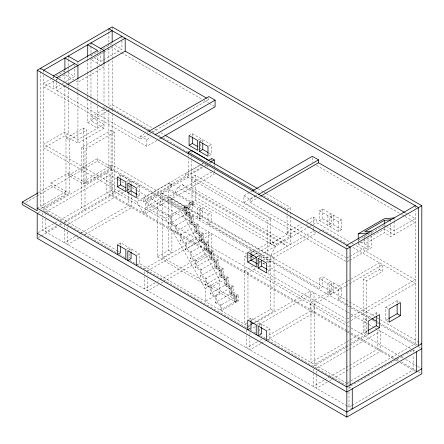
<?xml version="1.0" encoding="UTF-8"?>
<svg xmlns="http://www.w3.org/2000/svg" width="444" height="444" viewBox="0 0 444 444"><rect width="100%" height="100%" fill="white"/><g stroke="black" fill="none" stroke-linecap="round" stroke-linejoin="round"><path stroke-width="0.33" stroke-dasharray="2.22 1.67" d="M270.79 243.823L270.79 241.442L274.042 243.329L274.042 245.71L290.337 236.302L290.337 233.916L287.09 232.029L287.09 234.41L270.785 243.828L195.271 200.233L183.866 206.821L183.866 208.203L192.013 203.496L192.013 177.023L195.271 175.141L270.785 218.737L270.785 243.828L274.042 245.71M182.268 184.538L188.212 189.222L287.079 246.303L281.135 241.614L182.268 184.538L177.861 187.079L171.917 198.629L171.917 252.109L162.682 257.442L162.682 193.462L188.212 208.203L194.189 204.751L194.189 203.369L168.653 188.628L168.653 250.227L157.248 256.815L157.248 203.335L160.506 205.217L160.506 194.716L184.843 208.763L184.843 214.707L189.843 217.593L189.843 223.532L194.838 226.418L194.838 232.362L199.839 235.248L199.839 241.186L204.834 244.072L204.834 250.016L209.834 252.902L209.834 258.841L214.829 261.727L214.829 267.671L219.824 270.557L219.824 276.495L224.825 279.381L224.825 285.326L229.82 288.212L229.82 294.156L234.821 297.036L234.821 301.598M51.954 78.366L43.712 83.122L53.491 88.767L59.962 85.032M52.542 78.027L53.718 77.345M56.072 75.991L64.896 70.89M90.976 55.839L100.977 50.061M103.33 48.701L112.16 43.606M53.718 81.113L43.712 86.885L146.653 146.32L158.064 139.732M56.072 79.754L58.425 78.394M59.013 78.055L64.896 74.653L73.787 79.787M103.33 52.464L90.976 59.601L99.861 64.735M103.918 52.126L112.16 47.369L121.134 52.553M62.315 83.672L74.675 76.535L74.675 67.016M93.851 57.498L100.749 61.483L103.102 60.123M103.696 59.785L121.939 49.251L121.939 39.732M56.749 82.49L56.749 90.648L64.99 85.892M65.579 85.553L67.344 84.532M103.33 109.796L90.976 116.933L104.013 124.459L77.933 139.516L64.896 131.99L43.712 144.217L116.372 186.169M105.683 108.441L106.86 107.759M109.218 106.399L112.16 104.701L152.392 127.933M87.712 99.173L87.712 122.577L106.86 111.522M107.454 111.183L109.807 109.823M110.395 109.485L112.16 108.464L149.373 129.948M65.984 138.101L83.367 128.066L86.624 129.948L86.624 183.422L68.376 172.888L50.993 182.922L50.993 185.431L65.984 194.089L65.984 138.101L69.242 139.982L86.624 129.948M64.896 85.503L64.896 135.753L77.933 143.279L104.013 128.222L104.013 109.64M114.33 132.301L84.998 149.239L84.998 209.457L81.74 207.576L81.74 147.358L111.072 130.419L114.33 132.301L114.33 192.518L63.259 222.006M38.395 192.702L50.993 185.431M68.376 175.397L97.164 158.774L112.16 167.427L83.367 184.049L68.376 175.397L68.376 172.888M148.868 134.127L140.459 138.983L140.459 136.097L144.666 133.666M147.064 132.284L148.268 131.591M25.796 202.486L36.591 196.254M37.191 195.909L97.164 161.283L346.792 305.4M149.467 133.783L151.87 132.395M152.47 132.046L208.908 99.462L208.908 97.73M140.459 136.097L146.653 139.671L150.855 137.246M37.191 208.203L65.984 191.58M83.367 181.541L112.16 164.918L374.531 316.4M158.663 139.388L159.862 138.695M40.793 208.63L65.984 194.089M69.242 139.982L69.242 193.462L43.712 208.203L43.712 73.604M86.624 183.422L112.16 168.681L112.16 113.603M38.278 212.593L40.454 211.338M45.887 211.966L109.984 174.958L109.984 195.027M118.459 176.335L120.635 175.08L129.11 179.975L129.11 182.584M189.083 135.564L192.341 133.683L200.816 138.572L200.816 141.181M126.39 181.541L129.11 179.975M198.096 140.143L200.816 138.572M38.278 232.667L57.603 221.506M59.984 220.13L112.16 190.01L346.792 325.474M128.888 182.356L131.063 181.102L139.538 185.997L139.538 195.782L136.824 197.347M199.511 141.586L202.769 139.705L211.244 144.594L211.244 154.379L207.986 156.26M56.666 225.813L45.887 232.04L45.887 217.505M59.063 224.425L60.861 223.393M38.395 237.618L40.793 236.23M41.392 235.886L57.581 226.54M59.984 225.152L62.382 223.765M64.352 222.627L121.268 189.771M121.867 189.422L124.265 188.04M67.616 224.509L124.525 191.653M125.125 191.309L126.923 190.271M127.522 189.921L130.519 188.195M126.39 191.325L128.022 190.387M197.552 150.239L198.64 149.611M199.184 149.301L200.816 148.357L200.816 141.836M136.824 187.562L139.538 185.997M208.53 146.165L211.244 144.594M75.136 236.474L64.352 242.702L64.352 229.548M75.735 236.13L79.931 233.711M80.531 233.361L128.455 205.694L128.455 193.928M68.16 87.751L68.16 133.872L43.712 147.985L136.741 201.693L200.988 164.602M201.587 164.258L204.59 162.521M136.791 197.957L143.395 201.77L143.395 198.007L169.469 182.95L171.917 184.365L171.917 186.746L169.469 185.337L169.469 182.95M290.337 236.302L185.764 175.929L185.764 173.543L201.176 164.646M201.765 164.308L202.952 163.62M206.51 161.566L207.692 160.883M169.469 185.337L185.764 175.929M78.999 238.012L67.616 244.583L67.616 230.741M79.598 237.668L82.59 235.936M84.987 234.554L131.713 207.576L131.713 195.116M143.395 198.007L145.837 199.417L171.917 184.365M201.842 167.088L188.212 174.953L185.764 173.543M204.806 165.373L205.988 164.691M208.952 162.981L210.14 162.293M143.395 201.77L204.634 166.411M205.239 166.067L206.438 165.373M210.04 163.292L211.844 162.254M142.579 211.805L211.028 172.289L214.286 174.17L145.837 213.686L142.579 211.805L136.741 201.693M118.459 244.078L120.635 242.824L129.11 247.719L129.11 250.327M189.083 203.308L192.341 201.426L200.816 206.321L200.816 216.106L197.552 217.987L197.552 208.203L189.083 203.308L189.083 213.092L192.341 211.211L192.341 201.426M165.312 218.187L179.981 209.723L219.824 280.097L219.824 292.946L205.161 301.409L205.161 288.567L165.312 218.187L145.837 206.943L160.506 198.479L179.981 209.723M194.189 204.751L168.653 190.01L145.837 203.18L170.174 217.233L194.189 203.369M170.174 217.233L170.174 223.177L188.212 212.765L193.207 215.645L193.207 221.589L175.175 232.001L175.175 226.063L193.207 215.645M126.39 249.284L129.11 247.719M197.552 208.203L200.816 206.321M128.349 250.416L131.063 248.845L139.538 253.74L139.538 263.525L246.881 325.496M199.511 209.329L202.769 207.448L211.244 212.343L211.244 222.128L207.986 224.009L207.986 214.224L199.511 209.329L199.511 219.114L197.552 217.987M136.824 255.306L139.538 253.74M199.511 219.114L202.769 217.233L202.769 207.448M207.986 214.224L211.244 212.343M349.189 260.534L346.836 261.893L243.895 202.458L243.895 195.81L249.894 192.346M250.499 191.997L251.698 191.303M180.17 234.887L198.207 224.475L198.207 230.419L180.17 240.831L180.17 234.887L175.175 232.001M243.895 202.458L255.3 195.876M255.899 195.527L257.104 194.833M243.895 195.81L250.083 199.384L256.088 195.921M137.363 264.779L139.538 263.525M250.083 199.384L250.083 202.27L258.491 197.419M259.091 197.069L260.289 196.381M185.17 243.717L203.202 233.3L203.202 239.244L185.17 249.656L185.17 243.717L180.17 240.831M144.483 268.886L208.58 231.879L208.58 251.953L157.659 281.352M147.741 270.768L211.844 233.76L211.844 253.835L163.914 281.507M190.165 252.542L208.203 242.13L208.203 248.074L190.165 258.486L190.165 252.542L185.17 249.656M155.267 282.734L144.483 288.961L144.483 276.501M195.166 261.372L213.198 250.954L213.198 256.898L195.166 267.31L195.166 261.372L190.165 258.486M192.013 177.023L267.521 220.618L270.785 218.737M263.708 195.837L287.079 209.329L290.337 207.448L290.337 211.555M158.525 284.615L147.741 290.842L147.741 278.382M160.922 283.233L163.314 281.851M200.161 270.196L218.198 259.784L218.198 265.728L200.161 276.14L200.161 270.196L195.166 267.31M248.834 251.604L251.01 250.349L259.485 255.245L259.485 257.853M319.458 210.833L322.716 208.952L331.191 213.847L331.191 223.632L327.927 225.513L319.458 220.618L319.458 210.833L327.927 215.729L331.191 213.847M205.161 279.026L223.193 268.614L223.193 274.553L205.161 284.965L205.161 279.026L200.161 276.14M247.075 322.877L244.705 324.242L244.705 256.499L247.08 255.128M250.632 253.074L270.79 241.442M287.09 232.029L301.31 223.82M306.638 220.746L313.153 216.983L316.411 218.864L316.411 222.627L351.221 242.724M248.557 258.036L250.338 257.015M254.484 254.617L274.042 243.329M290.337 233.916L303.968 226.046M306.338 224.681L309.301 222.971M309.895 222.627L316.411 218.864M256.765 256.815L259.485 255.245M319.458 220.618L322.716 218.737L331.191 223.632M256.971 256.943L309.207 226.784M309.807 226.44L316.411 222.627M205.161 288.567L219.824 280.097M259.268 257.625L261.438 256.371L269.913 261.266L269.913 271.051L267.738 272.305M329.886 216.855L333.144 214.974L341.619 219.869L341.619 229.653L338.361 231.535L329.886 226.64L329.886 216.855L338.361 221.75L341.619 219.869M210.156 287.851L228.194 277.439L228.194 283.383L210.156 293.795L210.156 287.851L205.161 284.965M253.002 265.978L244.705 270.768L247.968 272.649L257.448 267.177M257.154 263.581L260.706 261.527M263.076 260.162L313.153 231.252L316.411 233.133M256.765 266.6L258.397 265.656M262.781 264.097L265.812 262.343M266.339 262.043L316.85 232.878M319.247 231.496L321.65 230.109M267.738 262.521L269.913 261.266M329.886 226.64L333.144 224.758L341.619 229.653M215.157 296.681L233.189 286.269L233.189 292.208L215.157 302.619L215.157 296.681L210.156 293.795M215.157 302.619L220.152 305.505L238.189 295.094L238.189 301.038L236.23 302.164L235.037 301.476L235.037 296.914L230.042 294.028L230.042 288.084L225.041 285.198L225.041 279.259L220.046 276.373L220.046 270.429L215.046 267.543L215.046 261.605L210.051 258.719L210.051 252.775M183.866 206.821L186.036 208.075L186.036 214.019L191.037 216.9L191.037 222.844L196.032 225.73L196.032 231.674L201.032 234.554L201.032 240.498L206.027 243.384L206.027 249.328L211.028 252.214L211.028 258.153L216.023 261.039L216.023 266.983L221.023 269.869L221.023 275.807L226.018 278.693L226.018 284.637L231.019 287.523L231.019 293.462L236.014 296.348L236.014 302.292L221.351 310.756L221.351 304.817L216.35 301.931L216.35 295.987L211.355 293.101L211.355 287.163L206.355 284.277L206.355 278.333L201.36 275.447L201.36 269.508L196.359 266.622L196.359 260.678L191.364 257.792L191.364 251.853L186.363 248.967L186.363 243.023L181.368 240.137L181.368 234.199L176.368 231.313L176.368 225.369L171.373 222.483L171.373 216.544L145.837 201.804L188.212 177.339L188.212 159.03M358.241 240.254L384.315 225.197L386.619 226.529M358.241 241.969L358.241 244.017L384.315 228.96L394.094 234.61L394.094 221.256M405.106 216.5L415.279 222.377L390.837 236.491L384.315 232.723L364.763 244.017L364.763 238.517M346.836 258.131L349.189 256.771M349.778 256.432L368.021 245.898M349.778 260.195L371.278 247.78L371.278 236.436M248.834 319.353L251.01 318.098L259.485 322.988L259.485 325.602M319.458 278.582L322.716 276.695L331.191 281.59L331.191 291.375L327.927 293.256L327.927 283.472L319.458 278.582L319.458 288.367L322.716 286.485L322.716 276.695M250.632 320.823L270.785 309.191L274.042 311.072L274.042 257.592L168.653 196.748M248.557 325.785L250.338 324.758M254.484 322.361L274.042 311.072M246.664 327.883L250.261 325.807M253.851 323.731L310.767 290.876L310.767 310.95L266.433 336.541M256.765 324.558L259.485 322.988M327.927 283.472L331.191 281.59M249.922 329.764L255.317 326.651M255.916 326.307L314.025 292.757L314.025 312.831L266.1 340.498M259.268 325.374L261.438 324.12L269.913 329.01L269.913 338.794L345.904 382.673M329.886 284.604L333.144 282.717L341.619 287.612L341.619 297.397L338.361 299.278L338.361 289.494L329.886 284.604L329.886 294.389L327.927 293.256M346.975 281.507L310.983 302.292L310.983 362.509L345.748 342.435M347.563 281.169L379.426 262.77L379.426 269.514L363.131 278.921L363.131 332.401L346.348 342.091M267.738 330.264L269.913 329.01M329.886 294.389L333.144 292.507L333.144 282.717M338.361 289.494L341.619 287.612M345.515 286.114L314.241 304.173L314.241 364.391L349.006 344.316M346.104 285.775L348.462 284.41M349.644 283.733L382.689 264.652L382.689 271.395L366.389 280.802L363.131 278.921M257.448 341.73L246.664 347.957L246.664 335.498M259.845 340.348L262.243 338.966M262.842 338.617L265.834 336.891M260.706 343.612L249.922 349.839L249.922 337.379M261.305 343.268L265.501 340.848M267.738 340.054L269.913 338.794M347.436 318.881L350.438 317.144M351.038 316.8L415.279 279.709L355.422 245.149M347.436 322.644L350.438 320.907M351.038 320.562L415.279 283.472L350.838 246.265M367.149 333.555L364.979 332.301L364.979 319.253L376.279 312.731L378.449 313.986M388.556 321.828L385.836 320.257L385.836 307.209L397.136 300.688L399.311 301.942M364.979 332.301L367.355 330.93M385.836 320.257L388.217 318.886M350.804 343.279L366.389 334.282L366.389 280.802M313.22 366.311L345.571 347.635M346.17 347.286L349.167 345.56M349.767 345.21L367.737 334.837M316.483 368.193L345.837 351.243M346.437 350.899L348.829 349.517M349.428 349.167L380.58 331.185L380.58 351.254L349.428 369.242M324.003 380.158L313.22 386.38L313.22 373.926M324.603 379.809L328.799 377.389M329.398 377.045L345.571 367.704M346.17 367.36L349.167 365.628M349.767 365.284L377.322 349.373L377.322 329.992M327.261 382.04L316.483 388.267L316.483 374.42M329.659 380.658L332.057 379.27M332.656 378.926L345.837 371.317M346.437 370.973L348.829 369.586M347.436 382.861L350.438 381.13M351.038 380.78L415.279 343.689L415.279 211.133M389.743 363.453L349.006 386.968L349.006 391.125M390.343 363.103L404.123 355.15M406.521 353.768L411.91 350.655M351.404 405.661L349.006 407.043L349.006 391.813M352.003 405.317L413.109 370.035L413.109 355.5M115.035 45.266L121.939 49.251M207.714 98.773L208.908 99.462M405.128 212.748L408.114 214.474M408.713 214.818L415.279 218.614L394.094 230.841L387.196 226.856M121.734 52.897L201.931 99.201M204.329 100.583L208.519 103.002M209.118 103.347L214.502 106.455M316.528 165.362L401.515 214.43M402.114 214.774L404.506 216.156M100.455 65.074L104.013 67.127L77.933 82.184L76.157 81.158M208.419 152.753L211.244 154.379M67.771 72.55L74.675 76.535M361.116 241.913L371.278 247.78M358.241 244.017L368.021 249.661L368.021 236.313M257.981 188.767L263.375 191.88M263.975 192.224L265.773 193.262M266.372 193.612L290.337 207.448M154.795 129.315L158.397 131.396M160.8 132.784L164.402 134.865M351.82 243.068L354.823 244.805M254.717 190.648L258.913 193.068M151.77 131.335L155.372 133.416M158.375 135.148L160.772 136.536M163.176 137.918L178.782 146.931M179.382 147.275L187.784 152.126M322.25 229.759L325.824 231.824M326.418 232.168L346.67 243.861M379.426 269.514L382.689 271.395M56.749 90.648L140.459 138.983M250.083 202.27L345.637 257.442M104.013 128.222L90.976 120.696L90.976 100.738M87.712 122.577L97.491 128.222L97.491 106.199M177.861 187.079L276.729 244.161L270.785 255.711L270.785 309.191M385.836 307.209L388.556 308.78M81.74 147.358L84.998 149.239M376.795 317.704L421.8 343.689M168.653 200.516L267.521 257.592L267.521 220.618M189.083 213.092L108.902 166.8L108.902 111.322M207.986 224.009L319.458 288.367M338.361 299.278L345.543 303.424M346.137 303.768L349.128 305.5M349.728 305.844L371.267 318.281M376.656 321.389L378.449 322.427M379.048 322.771L417.454 344.944M347.391 305.75L350.388 307.481M350.993 307.825L370.191 318.914M372.594 320.296L376.196 322.377M376.795 322.721L379.792 324.459M380.397 324.803L417.599 346.281M418.198 346.631L421.8 348.707M364.979 319.253L367.693 320.823M193.207 221.589L198.207 224.475M117.527 179.309L106.727 173.077L106.727 193.146L346.758 331.729M118.126 179.659L121.129 181.391M121.728 181.735L125.93 184.16M126.529 184.51L128.327 185.548M128.455 185.62L131.33 187.279M131.929 187.623L136.73 190.398M137.329 190.742L251.348 256.571M251.948 256.915L253.746 257.953M256.749 259.69L258.547 260.728M259.146 261.072L262.149 262.804M262.748 263.153L266.949 265.579M267.549 265.923L346.758 311.655M347.358 312.004L350.36 313.736M350.96 314.08L368.359 324.126M368.964 324.475L374.364 327.594M374.964 327.938L412.165 349.417M412.765 349.767L415.279 351.215M127.411 188.778L129.11 189.76L129.11 183.233M137.279 194.478L139.538 195.782M244.705 256.499L246.881 257.753M257.22 263.725L259.485 265.029L259.485 260.462M267.654 269.747L269.913 271.051M198.207 230.419L203.202 233.3M267.771 273.576L345.648 318.542M203.202 239.244L208.203 242.13M253.802 269.28L345.648 322.305M363.131 332.401L366.389 334.282M170.174 223.177L175.175 226.063M347.391 325.818L350.388 327.55M350.993 327.9L398.995 355.616M401.398 357.004L403.196 358.042M405.6 359.424L416.999 366.011M417.599 366.356L421.8 368.781M114.33 192.518L111.072 190.637L111.072 130.419M208.203 248.074L213.198 250.954M346.792 330.491L112.16 195.027L112.16 169.935L42.624 210.084L116.433 252.697M347.391 330.841L350.388 332.573M350.993 332.917L395.998 358.902M396.597 359.246L398.995 360.633M401.398 362.021L415.8 370.335M418.198 371.722L421.8 373.798M347.358 332.073L350.36 333.805M350.96 334.154L393.567 358.752M395.965 360.139L397.763 361.177M400.166 362.565L416.367 371.917M213.198 256.898L218.198 259.784M218.198 265.728L223.193 268.614M223.193 274.553L228.194 277.439M228.194 283.383L233.189 286.269M168.653 250.227L171.917 252.109M50.993 182.922L69.242 193.462M233.189 292.208L238.189 295.094M162.682 257.442L238.189 301.038M157.248 256.815L236.014 302.292M117.643 250.882L40.454 206.321L40.454 68.321M118.237 251.232L119.436 251.92M131.063 258.636L129.11 257.503L129.11 250.982M247.413 325.807L250.41 327.539M261.438 333.905L259.485 332.778L259.485 328.21M346.503 383.017L349.006 384.46M119.436 254.429L124.836 257.548M129.637 260.317L246.054 327.528M250.255 329.953L256.255 333.422M260.456 335.847L267.055 339.654M267.654 340.004L345.665 385.042M348.668 386.774L352.264 388.855M346.864 405.805L42.624 230.153L42.624 217.699M347.463 406.155L352.264 408.924M206.904 165.151L208.625 168.126M415.279 205.689L415.279 208.408M413.109 349.961L413.109 352.73M397.136 300.688L397.136 303.058M394.094 217.921L394.094 220.59M390.837 219.802L390.837 221.806M390.837 224.475L390.837 236.491M384.315 224.475L384.315 232.723M376.279 312.731L376.279 315.767M371.278 232.428L371.278 235.764M368.021 232.978L368.021 235.647M364.763 235.764L364.763 237.829M358.241 239.927L358.241 241.508M346.836 245.21L346.836 247.247M338.361 221.75L338.361 231.535M333.144 214.974L333.144 224.758M327.927 215.729L327.927 225.513M322.716 208.952L322.716 218.737M316.483 370.962L316.483 373.731M313.22 369.081L313.22 373.232M313.153 216.983L313.153 224.686M313.153 227.311L313.153 228.621M313.153 229.282L313.153 231.252M312.337 157.626L312.337 162.276M290.337 212.238L290.337 215.662M290.337 216.35L290.337 244.422L191.469 187.34L191.469 160.639M287.079 209.329L287.079 211.361M287.079 212.043L287.079 213.398M287.079 216.111L287.079 234.421M261.438 256.371L261.438 258.985M261.438 324.12L261.438 326.729M251.01 250.349L251.01 252.963M251.01 318.098L251.01 320.707M249.922 332.534L249.922 334.61M247.968 272.649L247.968 319.269M246.664 329.959L246.664 332.728M236.23 302.164L236.23 296.22L231.235 293.34L231.235 287.396L226.235 284.51L226.235 278.566L221.24 275.685L221.24 269.741L216.239 266.855L216.239 260.911L211.244 258.031L211.244 252.087L206.249 249.201L206.249 243.257L201.249 240.371L201.249 234.432L196.254 231.546L196.254 225.602L191.253 222.716L191.253 216.777L186.258 213.891L186.258 207.947L184.082 206.693L184.082 208.075L185.059 208.641L185.059 214.58L190.06 217.466L190.06 223.41L195.055 226.296L195.055 232.234L200.055 235.12L200.055 241.064L205.05 243.95L205.05 249.889M220.152 305.505L220.152 310.067L236.991 300.344L236.991 295.782L231.996 292.896L231.996 286.957L226.995 284.071L226.995 278.127L222 275.241L222 269.303L217.005 266.417L217.005 260.473L212.004 257.587L212.004 251.648L207.009 248.762L207.009 242.818L202.009 239.932L202.009 233.994L197.014 231.108L197.014 225.164M214.286 164.691L214.286 166.744M214.286 170.124L214.286 172.821M211.844 158.491L211.844 160.373M202.769 139.705L202.769 142.313M195.271 175.141L195.271 200.233M192.341 133.683L192.341 136.291M192.013 222.278L192.013 216.339L187.018 213.453L187.018 207.509M191.469 150.366L191.469 153.102M191.469 156.527L191.469 157.898M188.212 154.962L188.212 156.316M188.212 208.203L188.212 212.765M147.741 271.462L147.741 275.613M146.653 139.671L146.653 146.32M145.837 199.417L145.837 213.686M144.483 271.656L144.483 275.813M131.713 192.346L131.713 194.422M131.063 181.102L131.063 183.711M131.063 248.845L131.063 251.459M121.939 36.33L121.939 39.05M120.635 175.08L120.635 177.689M120.635 242.824L120.635 245.438M112.16 26.923L112.16 29.693M112.16 44.949L112.16 108.747M112.16 109.44L112.16 112.909M108.902 28.805L108.902 31.574M108.902 32.268L108.902 42.674M108.902 43.362L108.902 46.831M108.902 47.525L108.902 59.313M108.902 60.007L108.902 106.471M108.902 109.246L108.902 110.634M104.013 64.208L104.013 103.446M104.013 106.199L104.013 108.952M100.749 49.922L100.749 51.282M100.749 51.959L100.749 61.483M97.491 50.444L97.491 53.197M97.491 53.885L97.491 66.273M97.491 66.961L97.491 103.446M97.164 158.774L97.164 161.283M90.976 42.918L90.976 45.671M90.976 46.359L90.976 53.241M90.976 53.929L90.976 57.37M90.976 58.059L90.976 69.758M90.976 70.446L90.976 95.915M90.976 96.603L90.976 100.05M87.712 57.187L87.712 58.564M87.712 59.252L87.712 71.645M87.712 72.333L87.712 95.044M87.712 95.732L87.712 98.485M83.367 128.066L83.367 184.049M77.933 61.733L77.933 64.485M77.933 79.265L77.933 90.276M77.933 90.965L77.933 92.707M77.933 93.395L77.933 143.279M74.675 64.974L74.675 66.334M68.16 56.088L68.16 58.841M68.16 59.529L68.16 66.411M68.16 67.1L68.16 69.852M68.16 70.541L68.16 82.934M68.16 85.686L68.16 87.063M67.616 227.278L67.616 230.048M64.896 70.357L64.896 72.428M64.896 73.116L64.896 81.374M64.352 224.703L64.352 228.86M56.749 79.088L56.749 81.807M53.491 75.846L53.491 78.566M53.491 81.285L53.491 88.767M45.887 212.659L45.887 216.811M43.712 70.202L43.712 72.921M42.624 212.854L42.624 214.929"/><path stroke-width="0.67" d="M421.8 348.707L346.836 391.991L22.2 204.562L22.2 202.053L37.191 210.711L37.191 70.202L112.16 26.923L421.8 205.689L421.8 373.798L346.836 417.077L37.191 238.311L37.191 213.22M43.712 70.202L112.16 30.686L112.16 42.247M53.491 75.846L74.675 63.614M100.749 48.563L121.939 36.33M56.749 77.728L125.197 38.212L125.197 51.132L206.516 98.085M67.932 84.194L125.197 51.132M22.2 202.053L37.795 193.051M148.868 131.241L208.908 96.576L215.101 100.155L215.101 106.804L160.462 138.345M155.061 134.815L215.101 100.155M117.371 186.746L125.846 191.642L125.846 181.857L117.371 176.962L117.371 186.746L120.635 184.865L125.719 187.801M189.083 145.349L197.552 150.239L197.552 140.454L189.083 135.564L189.083 145.349L192.341 143.468L197.991 146.731M188.212 153.602L188.212 152.248L191.469 150.366L257.381 188.423M127.805 192.768L136.28 197.663L136.28 187.879L127.805 182.984L127.805 192.768L131.063 190.887L136.713 194.15M199.511 151.371L207.986 156.26L207.986 146.476L199.511 141.586L199.511 151.371L202.769 149.489L207.853 152.425M208.286 160.545L211.844 158.491L214.286 159.901L214.286 164.008M210.728 161.955L214.286 159.901M252.297 190.959L312.337 156.294L318.531 159.868L318.531 162.754L404.534 212.404M258.491 194.533L318.531 159.868M260.894 196.032L318.531 162.754M250.927 256.671L253.89 254.961M247.746 262.021L256.221 266.911L256.221 257.126L247.746 252.236L247.746 262.021L251.01 260.14L256.66 263.397M250.971 260.412L256.371 257.292M258.18 268.043L266.655 272.932L266.655 263.148L258.18 258.258L258.18 268.043L261.438 266.161L267.088 269.419M358.241 239.244L358.241 233.794L384.315 218.737L394.094 217.921M390.837 219.802L384.315 220.346L364.763 231.64L371.278 231.096M346.836 245.21L415.279 205.689M37.191 70.202L346.836 248.973L421.8 205.689M250.932 324.414L253.302 323.049M367.954 330.586L376.279 325.779L379.537 327.661L379.537 314.613L368.237 321.134L368.237 334.182L379.537 327.661M388.811 318.542L397.136 313.736L400.399 315.617L400.399 302.569L389.099 309.091L389.099 322.139L400.399 315.617M421.8 343.689L346.836 386.968L37.191 208.203M421.8 368.781L346.836 412.06L37.191 233.294M358.241 233.794L368.021 232.978M108.902 28.805L418.542 207.57L418.542 345.571M90.976 42.918L104.013 50.444L104.013 63.52M68.16 56.088L77.933 61.733L97.491 50.444L87.712 44.8L87.712 56.499M165.002 135.209L208.841 160.517M188.212 152.248L254.118 190.298M40.454 68.321L350.094 247.092L350.094 385.087M371.867 318.626L376.057 321.045M416.367 351.842L416.367 371.917M397.136 304.395L397.136 313.736M384.315 220.346L384.315 223.787M376.279 316.439L376.279 325.779M352.264 388.855L352.264 408.924M346.836 248.973L346.836 417.077M266.655 340.681L266.655 330.891L258.18 326.001L258.18 335.786L261.438 333.905L261.438 327.383M261.438 260.289L261.438 266.161M256.221 334.659L256.221 324.869L247.746 319.98L247.746 329.764L251.01 327.883L251.01 321.362M251.01 253.613L251.01 260.14M202.769 142.962L202.769 149.489M192.341 136.941L192.341 143.468M136.28 265.407L136.28 255.622L127.805 250.727L127.805 260.517L131.063 258.636L131.063 252.109M131.063 184.365L131.063 190.887M125.846 259.385L125.846 249.6L117.371 244.705L117.371 254.495L120.635 252.614L120.635 246.087M120.635 178.993L120.635 184.865M77.933 78.577L77.933 65.496L64.896 57.97L64.896 69.669"/></g></svg>
